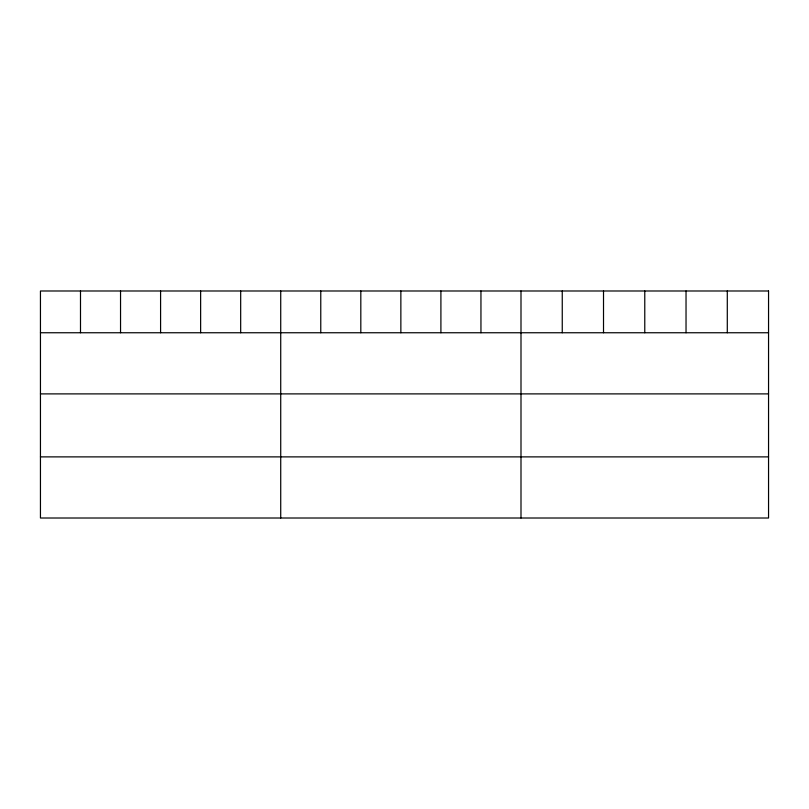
<?xml version="1.0" encoding="UTF-8"?>
<svg xmlns="http://www.w3.org/2000/svg" width="809" height="809" viewBox="0 0 809 809"><rect width="100%" height="100%" fill="white"/><g stroke="black" fill="none" stroke-linecap="round" stroke-linejoin="round"><path stroke-width="1.21" d="M40.45 332.752L768.55 332.752M40.45 393.892L768.55 393.892M40.45 456.883L768.55 456.883M727.291 290.987L727.291 332.752M686.032 290.987L686.032 332.752M644.773 290.987L644.773 332.752M603.514 290.987L603.514 332.752M562.255 290.987L562.255 332.752M520.996 290.987L520.996 518.013M480.951 290.987L480.951 332.752M440.905 290.987L440.905 332.752M400.859 290.987L400.859 332.752M360.814 290.987L360.814 332.752M320.768 290.987L320.768 332.752M280.723 290.987L280.723 518.013M240.678 290.987L240.678 332.752M200.632 290.987L200.632 332.752M160.587 290.987L160.587 332.752M120.541 290.987L120.541 332.752M80.495 290.987L80.495 332.752M768.55 290.987L40.45 290.987L40.45 518.013L768.55 518.013L768.55 290.987"/></g></svg>
